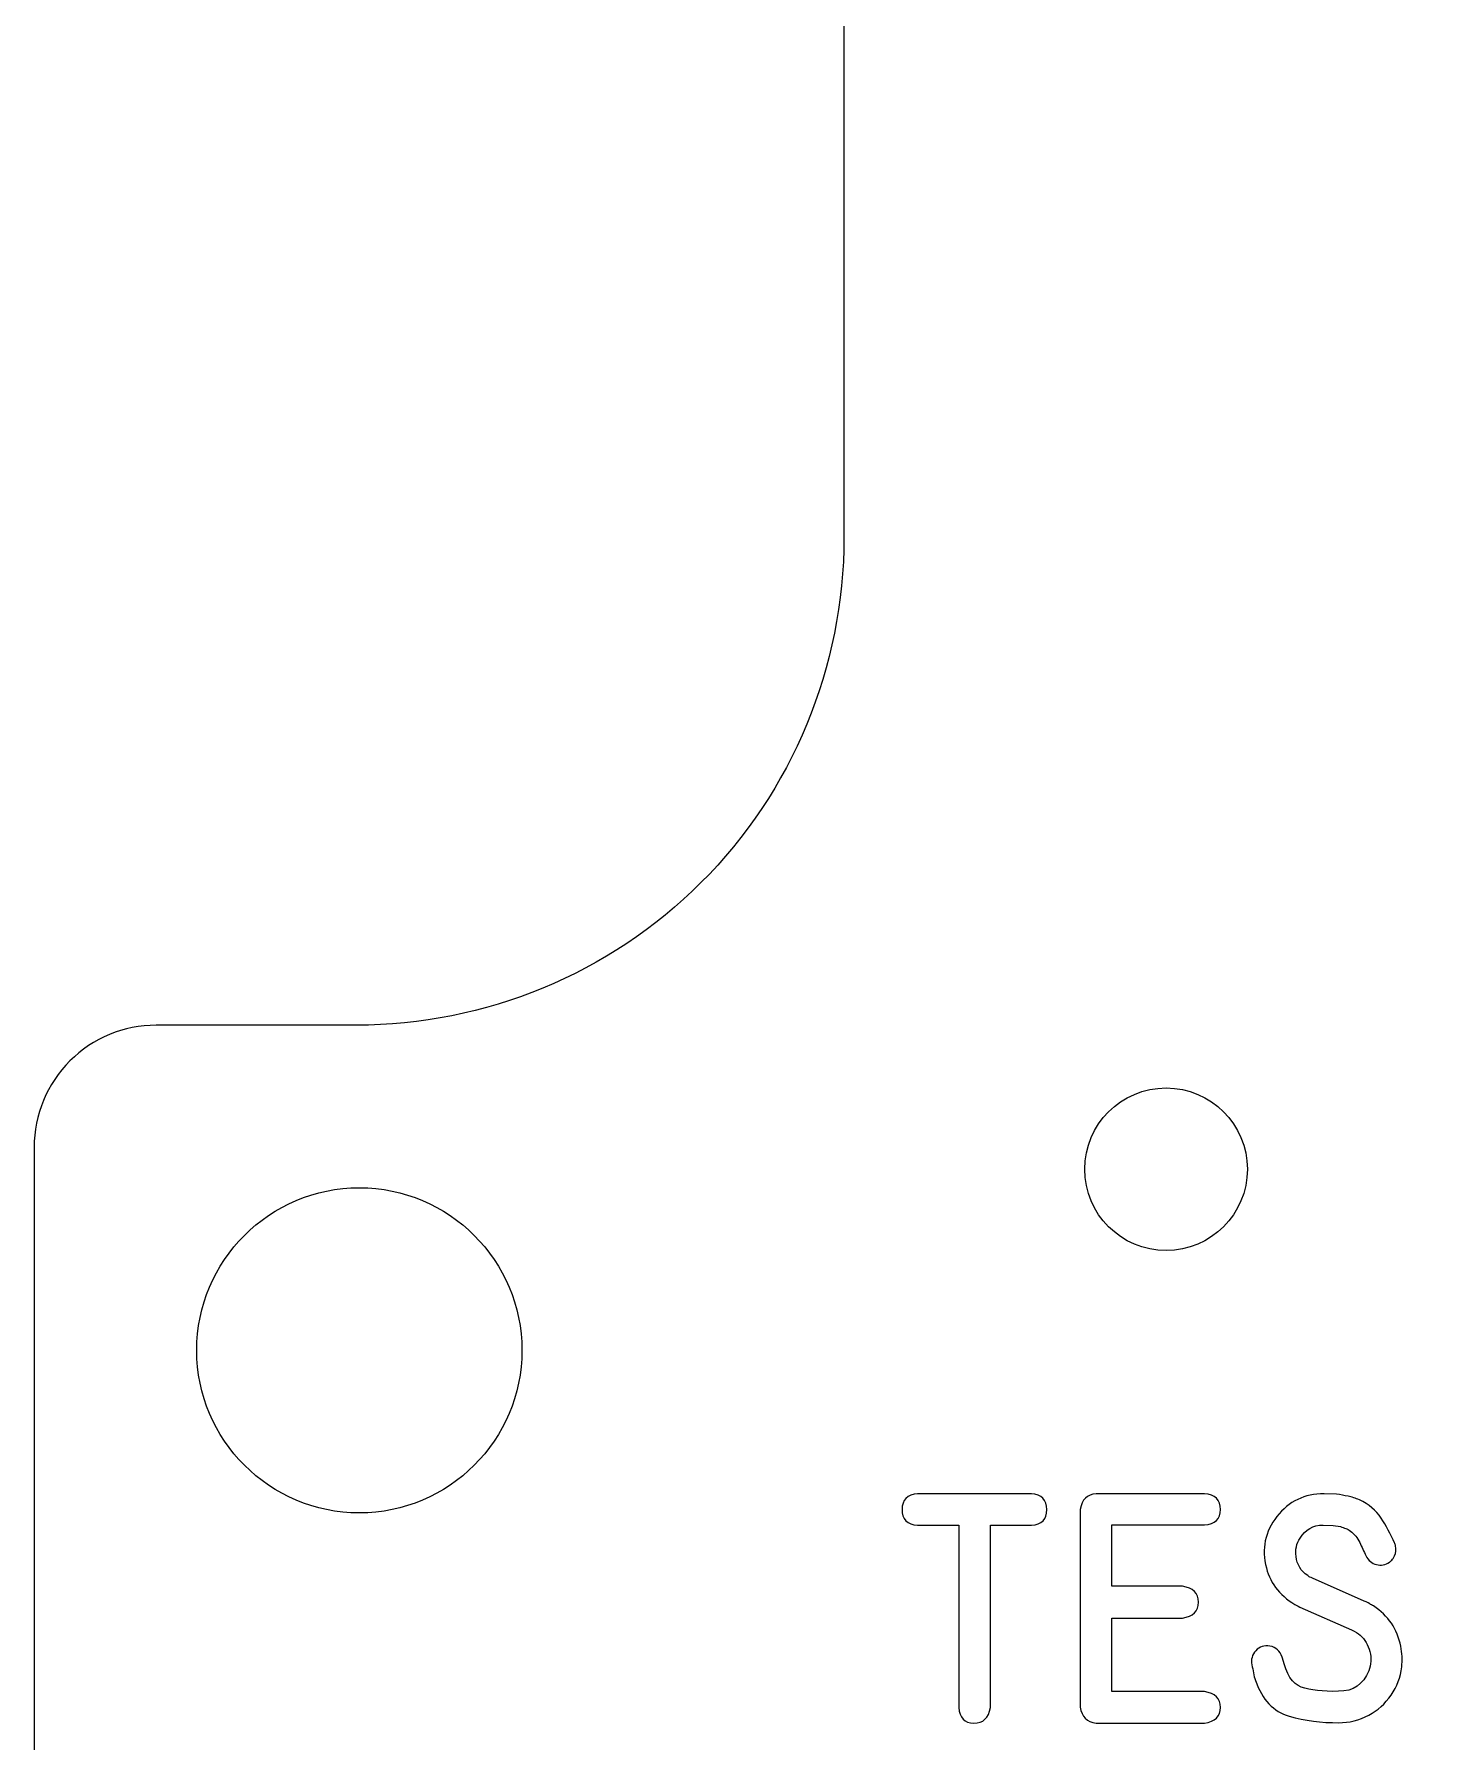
# Model space of a CAD drawing. Header units: millimetres. Extents: x -86 to 60, y -135 to 365.
# Drawn here: x -85.48 to -68.35, y 202.79 to 223.8 of the extents above; entities that cross this region are included whole.
import ezdxf

# ---------------------------------------------------------------- set-up
doc = ezdxf.new("R2010")
doc.units = ezdxf.units.MM
doc.header["$MEASUREMENT"] = 0
doc.layers.add('Cuts', color=7, linetype='Continuous', plot=False)
doc.layers.add('Engrave', color=7, linetype='Continuous')

msp = doc.modelspace()

# ---------------------------------------------------------------- linework, layer by layer
at = {"layer": 'Cuts', "color": 250, "lineweight": 9}
for centre, major_axis in [((-71.5502, 209.8347), (0, 1)), ((-81.4752, 207.6068), (0, 2))]:
    msp.add_ellipse(centre, major_axis=major_axis, ratio=1, dxfattribs=at)
msp.add_open_spline([(57.4748, 154.4568), (57.8729, 154.4566), (58.2545, 154.2982), (58.5358, 154.0166), (58.5358, 154.0166), (58.8172, 153.7349), (58.975, 153.3549), (58.9748, 152.9568), (58.9748, 152.9568), (58.9748, 152.9568), (58.9748, 148.9068), (58.9748, 148.9068), (58.9748, 148.9068), (58.9745, 148.5088), (58.8162, 148.1271), (58.5345, 147.8458), (58.5345, 147.8458), (58.2528, 147.5645), (57.8729, 147.4066), (57.4748, 147.4068), (57.4748, 147.4068), (57.4748, 147.4068), (50.5123, 147.4068), (50.5123, 147.4068), (50.5123, 147.4068), (50.1147, 147.4071), (49.7333, 147.2494), (49.452, 146.9685), (49.452, 146.9685), (49.1707, 146.6875), (49.0125, 146.3044), (49.0123, 145.9068), (49.0123, 145.9068), (49.0123, 145.9068), (49.0123, 129.4193), (49.0123, 129.4193), (49.0123, 129.4193), (49.012, 129.0213), (48.8537, 128.6396), (48.572, 128.3583), (48.572, 128.3583), (48.2903, 128.077), (47.9104, 127.9191), (47.5123, 127.9193), (47.5123, 127.9193), (47.5123, 127.9193), (-74.0127, 127.9193), (-74.0127, 127.9193), (-74.0127, 127.9193), (-74.4108, 127.9196), (-74.7925, 128.078), (-75.0738, 128.3596), (-75.0738, 128.3596), (-75.3551, 128.6413), (-75.513, 129.0213), (-75.5127, 129.4193), (-75.5127, 129.4193), (-75.5127, 129.4193), (-75.5127, 160.4568), (-75.5127, 160.4568), (-75.5127, 160.4568), (-75.5117, 162.0471), (-76.1425, 163.5727), (-77.2663, 164.6979), (-77.2663, 164.6979), (-78.3901, 165.8231), (-79.9224, 166.4558), (-81.5127, 166.4568), (-81.5127, 166.4568), (-81.5127, 166.4568), (-83.9752, 166.4568), (-83.9752, 166.4568), (-83.9752, 166.4568), (-84.3733, 166.4571), (-84.755, 166.6155), (-85.0363, 166.8971), (-85.0363, 166.8971), (-85.3176, 167.1788), (-85.4755, 167.5588), (-85.4752, 167.9568), (-85.4752, 167.9568), (-85.4752, 167.9568), (-85.4752, 210.1068), (-85.4752, 210.1068), (-85.4752, 210.1068), (-85.475, 210.5049), (-85.3166, 210.8866), (-85.0349, 211.1679), (-85.0349, 211.1679), (-84.7533, 211.4492), (-84.3733, 211.6071), (-83.9752, 211.6068), (-83.9752, 211.6068), (-83.9752, 211.6068), (-81.5127, 211.6068), (-81.5127, 211.6068), (-81.5127, 211.6068), (-79.9224, 211.6058), (-78.3969, 212.2366), (-77.2716, 213.3604), (-77.2716, 213.3604), (-76.1464, 214.4842), (-75.5137, 216.0166), (-75.5127, 217.6068), (-75.5127, 217.6068), (-75.5127, 217.6068), (-75.5127, 248.6443), (-75.5127, 248.6443), (-75.5127, 248.6443), (-75.5125, 249.0424), (-75.3541, 249.4241), (-75.0724, 249.7054), (-75.0724, 249.7054), (-74.7908, 249.9867), (-74.4108, 250.1446), (-74.0127, 250.1443), (-74.0127, 250.1443), (-74.0127, 250.1443), (47.5123, 250.1443), (47.5123, 250.1443), (47.5123, 250.1443), (47.9104, 250.1441), (48.292, 249.9857), (48.5733, 249.7041), (48.5733, 249.7041), (48.8547, 249.4224), (49.0125, 249.0424), (49.0123, 248.6443), (49.0123, 248.6443), (49.0123, 248.6443), (49.0123, 217.6068), (49.0123, 217.6068), (49.0123, 217.6068), (49.0113, 216.0166), (49.6421, 214.491), (50.7659, 213.3658), (50.7659, 213.3658), (51.8897, 212.2406), (53.422, 211.6079), (55.0123, 211.6068), (55.0123, 211.6068), (55.0123, 211.6068), (57.4748, 211.6068), (57.4748, 211.6068), (57.4748, 211.6068), (57.8729, 211.6066), (58.2545, 211.4482), (58.5358, 211.1666), (58.5358, 211.1666), (58.8172, 210.8849), (58.975, 210.5049), (58.9748, 210.1068), (58.9748, 210.1068), (58.9748, 210.1068), (58.9748, 167.9568), (58.9748, 167.9568), (58.9748, 167.9568), (58.9745, 167.5588), (58.8162, 167.1771), (58.5345, 166.8958), (58.5345, 166.8958), (58.2528, 166.6145), (57.8729, 166.4566), (57.4748, 166.4568), (57.4748, 166.4568), (57.4748, 166.4568), (55.0123, 166.4568), (55.0123, 166.4568), (55.0123, 166.4568), (53.422, 166.4579), (51.8964, 165.8271), (50.7712, 164.7033), (50.7712, 164.7033), (49.646, 163.5795), (49.0133, 162.0471), (49.0123, 160.4568), (49.0123, 160.4568), (49.0123, 160.4568), (49.0123, 155.9568), (49.0123, 155.9568), (49.0123, 155.9568), (49.012, 155.5593), (49.1697, 155.1779), (49.4507, 154.8966), (49.4507, 154.8966), (49.7316, 154.6153), (50.1147, 154.4571), (50.5123, 154.4568), (50.5123, 154.4568), (50.5123, 154.4568), (57.4748, 154.4568), (57.4748, 154.4568)], degree=3, knots=[0, 0, 0, 0, 0.0204082, 0.0204082, 0.0204082, 0.0204082, 0.0408163, 0.0408163, 0.0408163, 0.0408163, 0.0612245, 0.0612245, 0.0612245, 0.0612245, 0.0816327, 0.0816327, 0.0816327, 0.0816327, 0.1020408, 0.1020408, 0.1020408, 0.1020408, 0.122449, 0.122449, 0.122449, 0.122449, 0.1428571, 0.1428571, 0.1428571, 0.1428571, 0.1632653, 0.1632653, 0.1632653, 0.1632653, 0.1836735, 0.1836735, 0.1836735, 0.1836735, 0.2040816, 0.2040816, 0.2040816, 0.2040816, 0.2244898, 0.2244898, 0.2244898, 0.2244898, 0.244898, 0.244898, 0.244898, 0.244898, 0.2653061, 0.2653061, 0.2653061, 0.2653061, 0.2857143, 0.2857143, 0.2857143, 0.2857143, 0.3061224, 0.3061224, 0.3061224, 0.3061224, 0.3265306, 0.3265306, 0.3265306, 0.3265306, 0.3469388, 0.3469388, 0.3469388, 0.3469388, 0.3673469, 0.3673469, 0.3673469, 0.3673469, 0.3877551, 0.3877551, 0.3877551, 0.3877551, 0.4081633, 0.4081633, 0.4081633, 0.4081633, 0.4285714, 0.4285714, 0.4285714, 0.4285714, 0.4489796, 0.4489796, 0.4489796, 0.4489796, 0.4693878, 0.4693878, 0.4693878, 0.4693878, 0.4897959, 0.4897959, 0.4897959, 0.4897959, 0.5102041, 0.5102041, 0.5102041, 0.5102041, 0.5306122, 0.5306122, 0.5306122, 0.5306122, 0.5510204, 0.5510204, 0.5510204, 0.5510204, 0.5714286, 0.5714286, 0.5714286, 0.5714286, 0.5918367, 0.5918367, 0.5918367, 0.5918367, 0.6122449, 0.6122449, 0.6122449, 0.6122449, 0.6326531, 0.6326531, 0.6326531, 0.6326531, 0.6530612, 0.6530612, 0.6530612, 0.6530612, 0.6734694, 0.6734694, 0.6734694, 0.6734694, 0.6938776, 0.6938776, 0.6938776, 0.6938776, 0.7142857, 0.7142857, 0.7142857, 0.7142857, 0.7346939, 0.7346939, 0.7346939, 0.7346939, 0.755102, 0.755102, 0.755102, 0.755102, 0.7755102, 0.7755102, 0.7755102, 0.7755102, 0.7959184, 0.7959184, 0.7959184, 0.7959184, 0.8163265, 0.8163265, 0.8163265, 0.8163265, 0.8367347, 0.8367347, 0.8367347, 0.8367347, 0.8571429, 0.8571429, 0.8571429, 0.8571429, 0.877551, 0.877551, 0.877551, 0.877551, 0.8979592, 0.8979592, 0.8979592, 0.8979592, 0.9183673, 0.9183673, 0.9183673, 0.9183673, 0.9387755, 0.9387755, 0.9387755, 0.9387755, 0.9591837, 0.9591837, 0.9591837, 0.9591837, 1, 1, 1, 1], dxfattribs=at)
at = {"layer": 'Engrave', "color": 240, "lineweight": 9}
for points, knots in [([(-74.1005, 203.2134), (-74.1005, 203.2134), (-74.1005, 205.4542), (-74.1005, 205.4542), (-74.1005, 205.4542), (-74.1005, 205.4542), (-74.6061, 205.4542), (-74.6061, 205.4542), (-74.6061, 205.4542), (-74.7346, 205.4641), (-74.799, 205.529), (-74.7985, 205.6475), (-74.7985, 205.6475), (-74.7981, 205.7665), (-74.7336, 205.8319), (-74.6061, 205.8427), (-74.6061, 205.8427), (-74.6061, 205.8427), (-73.2073, 205.8427), (-73.2073, 205.8427), (-73.2073, 205.8427), (-73.0808, 205.8328), (-73.0168, 205.7674), (-73.0163, 205.6475), (-73.0163, 205.6475), (-73.0158, 205.528), (-73.0798, 205.4631), (-73.2073, 205.4542), (-73.2073, 205.4542), (-73.2073, 205.4542), (-73.7115, 205.4542), (-73.7115, 205.4542), (-73.7115, 205.4542), (-73.7115, 205.4542), (-73.7115, 203.2134), (-73.7115, 203.2134), (-73.7115, 203.2134), (-73.7327, 203.0831), (-73.8004, 203.0186), (-73.9152, 203.0205), (-73.9152, 203.0205), (-74.0295, 203.0224), (-74.0911, 203.0868), (-74.1005, 203.2134)], [0, 0, 0, 0, 0.0833333, 0.0833333, 0.0833333, 0.0833333, 0.1666667, 0.1666667, 0.1666667, 0.1666667, 0.25, 0.25, 0.25, 0.25, 0.3333333, 0.3333333, 0.3333333, 0.3333333, 0.4166667, 0.4166667, 0.4166667, 0.4166667, 0.5, 0.5, 0.5, 0.5, 0.5833333, 0.5833333, 0.5833333, 0.5833333, 0.6666667, 0.6666667, 0.6666667, 0.6666667, 0.75, 0.75, 0.75, 0.75, 0.8333333, 0.8333333, 0.8333333, 0.8333333, 1, 1, 1, 1]), ([(-71.0756, 205.4584), (-71.0756, 205.4584), (-72.2181, 205.4584), (-72.2181, 205.4584), (-72.2181, 205.4584), (-72.2181, 205.4584), (-72.2181, 204.7044), (-72.2181, 204.7044), (-72.2181, 204.7044), (-72.2181, 204.7044), (-71.347, 204.7044), (-71.347, 204.7044), (-71.347, 204.7044), (-71.2167, 204.6851), (-71.1518, 204.6197), (-71.1522, 204.5083), (-71.1522, 204.5083), (-71.1527, 204.3963), (-71.2176, 204.3314), (-71.347, 204.3131), (-71.347, 204.3131), (-71.347, 204.3131), (-72.2181, 204.3131), (-72.2181, 204.3131), (-72.2181, 204.3131), (-72.2181, 204.3131), (-72.2181, 203.4076), (-72.2181, 203.4076), (-72.2181, 203.4076), (-72.2181, 203.4076), (-71.0756, 203.4076), (-71.0756, 203.4076), (-71.0756, 203.4076), (-70.9462, 203.3883), (-70.8813, 203.3239), (-70.8813, 203.2134), (-70.8813, 203.2134), (-70.8813, 203.1033), (-70.9462, 203.0388), (-71.0756, 203.0205), (-71.0756, 203.0205), (-71.0756, 203.0205), (-72.4095, 203.0205), (-72.4095, 203.0205), (-72.4095, 203.0205), (-72.5243, 203.0351), (-72.5897, 203.1005), (-72.6052, 203.2162), (-72.6052, 203.2162), (-72.6052, 203.2162), (-72.6052, 205.6498), (-72.6052, 205.6498), (-72.6052, 205.6498), (-72.5878, 205.7712), (-72.5224, 205.8352), (-72.4095, 205.8427), (-72.4095, 205.8427), (-72.4095, 205.8427), (-71.0756, 205.8427), (-71.0756, 205.8427), (-71.0756, 205.8427), (-70.9462, 205.8328), (-70.8813, 205.7679), (-70.8818, 205.6489), (-70.8818, 205.6489), (-70.8822, 205.5299), (-70.9472, 205.4664), (-71.0756, 205.4584)], [0, 0, 0, 0, 0.0555556, 0.0555556, 0.0555556, 0.0555556, 0.1111111, 0.1111111, 0.1111111, 0.1111111, 0.1666667, 0.1666667, 0.1666667, 0.1666667, 0.2222222, 0.2222222, 0.2222222, 0.2222222, 0.2777778, 0.2777778, 0.2777778, 0.2777778, 0.3333333, 0.3333333, 0.3333333, 0.3333333, 0.3888889, 0.3888889, 0.3888889, 0.3888889, 0.4444444, 0.4444444, 0.4444444, 0.4444444, 0.5, 0.5, 0.5, 0.5, 0.5555556, 0.5555556, 0.5555556, 0.5555556, 0.6111111, 0.6111111, 0.6111111, 0.6111111, 0.6666667, 0.6666667, 0.6666667, 0.6666667, 0.7222222, 0.7222222, 0.7222222, 0.7222222, 0.7777778, 0.7777778, 0.7777778, 0.7777778, 0.8333333, 0.8333333, 0.8333333, 0.8333333, 0.8888889, 0.8888889, 0.8888889, 0.8888889, 1, 1, 1, 1]), ([(-69.1122, 204.5224), (-69.1122, 204.5224), (-69.0901, 204.513), (-69.0901, 204.513), (-69.0901, 204.513), (-69.0901, 204.513), (-69.0652, 204.5007), (-69.0652, 204.5007), (-69.0652, 204.5007), (-69.0652, 204.5007), (-69.0431, 204.488), (-69.0431, 204.488), (-69.0431, 204.488), (-69.037, 204.4833), (-69.0294, 204.4791), (-69.0219, 204.4749), (-69.0219, 204.4749), (-69.0139, 204.4711), (-69.0064, 204.4664), (-68.9989, 204.4622), (-68.9989, 204.4622), (-68.8173, 204.3427), (-68.7044, 204.1771), (-68.6616, 203.9659), (-68.6616, 203.9659), (-68.6452, 203.8832), (-68.6414, 203.798), (-68.6503, 203.711), (-68.6503, 203.711), (-68.6654, 203.5859), (-68.7091, 203.4706), (-68.782, 203.3643), (-68.782, 203.3643), (-68.8549, 203.258), (-68.9467, 203.1762), (-69.0567, 203.1183), (-69.0567, 203.1183), (-69.1753, 203.0558), (-69.298, 203.0247), (-69.425, 203.0247), (-69.425, 203.0247), (-69.6381, 203.0247), (-69.8413, 203.052), (-70.0356, 203.1066), (-70.0356, 203.1066), (-70.2294, 203.1611), (-70.3676, 203.3074), (-70.45, 203.5454), (-70.45, 203.5454), (-70.4612, 203.576), (-70.4692, 203.607), (-70.4749, 203.639), (-70.4749, 203.639), (-70.4805, 203.6715), (-70.4871, 203.7035), (-70.4942, 203.7359), (-70.4942, 203.7359), (-70.5078, 203.8018), (-70.4918, 203.8601), (-70.4452, 203.9109), (-70.4452, 203.9109), (-70.3992, 203.9612), (-70.3413, 203.9805), (-70.2726, 203.9688), (-70.2726, 203.9688), (-70.1997, 203.9537), (-70.1494, 203.909), (-70.1207, 203.8338), (-70.1207, 203.8338), (-70.1207, 203.8338), (-70.1165, 203.8211), (-70.1165, 203.8211), (-70.1165, 203.8211), (-70.0727, 203.6216), (-69.9956, 203.5026), (-69.886, 203.4641), (-69.886, 203.4641), (-69.7759, 203.4255), (-69.6235, 203.4081), (-69.4278, 203.4118), (-69.4278, 203.4118), (-69.2477, 203.4118), (-69.124, 203.4965), (-69.0567, 203.6654), (-69.0567, 203.6654), (-69.0276, 203.7406), (-69.0229, 203.8192), (-69.0431, 203.9006), (-69.0431, 203.9006), (-69.0633, 203.9815), (-69.1033, 204.0497), (-69.163, 204.1038), (-69.163, 204.1038), (-69.1898, 204.1268), (-69.2246, 204.148), (-69.2679, 204.1682), (-69.2679, 204.1682), (-69.2679, 204.1682), (-69.9057, 204.4481), (-69.9057, 204.4481), (-69.9057, 204.4481), (-69.9057, 204.4481), (-69.9264, 204.4594), (-69.9264, 204.4594), (-69.9264, 204.4594), (-70.1353, 204.5694), (-70.2646, 204.726), (-70.315, 204.9292), (-70.315, 204.9292), (-70.3766, 205.1644), (-70.3338, 205.3752), (-70.1861, 205.5624), (-70.1861, 205.5624), (-70.0389, 205.7491), (-69.8451, 205.8427), (-69.6056, 205.8427), (-69.6056, 205.8427), (-69.6056, 205.8427), (-69.4537, 205.8385), (-69.4537, 205.8385), (-69.4537, 205.8385), (-69.4043, 205.8295), (-69.3563, 205.8206), (-69.3107, 205.8117), (-69.3107, 205.8117), (-69.2646, 205.8032), (-69.2181, 205.7881), (-69.1715, 205.767), (-69.1715, 205.767), (-69.0558, 205.7129), (-68.9669, 205.6381), (-68.9053, 205.5435), (-68.9053, 205.5435), (-68.8437, 205.449), (-68.7881, 205.3465), (-68.7388, 205.2364), (-68.7388, 205.2364), (-68.7341, 205.226), (-68.7298, 205.2143), (-68.7261, 205.2006), (-68.7261, 205.2006), (-68.7162, 205.1555), (-68.7209, 205.1146), (-68.7402, 205.0779), (-68.7402, 205.0779), (-68.751, 205.0548), (-68.7627, 205.0374), (-68.7745, 205.0257), (-68.7745, 205.0257), (-68.7863, 205.0134), (-68.7961, 205.0054), (-68.8032, 205.0007), (-68.8032, 205.0007), (-68.8512, 204.9669), (-68.9034, 204.9565), (-68.9603, 204.9706), (-68.9603, 204.9706), (-69.0177, 204.9833), (-69.061, 205.02), (-69.0915, 205.0807), (-69.0915, 205.0807), (-69.1155, 205.1339), (-69.1409, 205.1884), (-69.1677, 205.2439), (-69.1677, 205.2439), (-69.195, 205.2994), (-69.2331, 205.3455), (-69.2816, 205.3827), (-69.2816, 205.3827), (-69.3018, 205.3973), (-69.3215, 205.4081), (-69.3404, 205.4147), (-69.3404, 205.4147), (-69.3592, 205.4217), (-69.3799, 205.4292), (-69.4029, 205.4377), (-69.4029, 205.4377), (-69.4029, 205.4377), (-69.4923, 205.4528), (-69.4923, 205.4528), (-69.4923, 205.4528), (-69.4923, 205.4528), (-69.6193, 205.457), (-69.6193, 205.457), (-69.6193, 205.457), (-69.7425, 205.4551), (-69.8366, 205.402), (-69.9015, 205.2971), (-69.9015, 205.2971), (-69.9457, 205.2298), (-69.9622, 205.155), (-69.9514, 205.0722), (-69.9514, 205.0722), (-69.9387, 204.9706), (-69.8907, 204.8916), (-69.8079, 204.8352), (-69.8079, 204.8352), (-69.8041, 204.8328), (-69.8004, 204.8295), (-69.7957, 204.8262), (-69.7957, 204.8262), (-69.791, 204.8234), (-69.7858, 204.8201), (-69.7806, 204.8173), (-69.7806, 204.8173), (-69.7806, 204.8173), (-69.7651, 204.8107), (-69.7651, 204.8107), (-69.7651, 204.8107), (-69.7651, 204.8107), (-69.7486, 204.8037), (-69.7486, 204.8037), (-69.7486, 204.8037), (-69.7486, 204.8037), (-69.1122, 204.5224), (-69.1122, 204.5224)], [0, 0, 0, 0, 0.0181818, 0.0181818, 0.0181818, 0.0181818, 0.0363636, 0.0363636, 0.0363636, 0.0363636, 0.0545455, 0.0545455, 0.0545455, 0.0545455, 0.0727273, 0.0727273, 0.0727273, 0.0727273, 0.0909091, 0.0909091, 0.0909091, 0.0909091, 0.1090909, 0.1090909, 0.1090909, 0.1090909, 0.1272727, 0.1272727, 0.1272727, 0.1272727, 0.1454545, 0.1454545, 0.1454545, 0.1454545, 0.1636364, 0.1636364, 0.1636364, 0.1636364, 0.1818182, 0.1818182, 0.1818182, 0.1818182, 0.2, 0.2, 0.2, 0.2, 0.2181818, 0.2181818, 0.2181818, 0.2181818, 0.2363636, 0.2363636, 0.2363636, 0.2363636, 0.2545455, 0.2545455, 0.2545455, 0.2545455, 0.2727273, 0.2727273, 0.2727273, 0.2727273, 0.2909091, 0.2909091, 0.2909091, 0.2909091, 0.3090909, 0.3090909, 0.3090909, 0.3090909, 0.3272727, 0.3272727, 0.3272727, 0.3272727, 0.3454545, 0.3454545, 0.3454545, 0.3454545, 0.3636364, 0.3636364, 0.3636364, 0.3636364, 0.3818182, 0.3818182, 0.3818182, 0.3818182, 0.4, 0.4, 0.4, 0.4, 0.4181818, 0.4181818, 0.4181818, 0.4181818, 0.4363636, 0.4363636, 0.4363636, 0.4363636, 0.4545455, 0.4545455, 0.4545455, 0.4545455, 0.4727273, 0.4727273, 0.4727273, 0.4727273, 0.4909091, 0.4909091, 0.4909091, 0.4909091, 0.5090909, 0.5090909, 0.5090909, 0.5090909, 0.5272727, 0.5272727, 0.5272727, 0.5272727, 0.5454545, 0.5454545, 0.5454545, 0.5454545, 0.5636364, 0.5636364, 0.5636364, 0.5636364, 0.5818182, 0.5818182, 0.5818182, 0.5818182, 0.6, 0.6, 0.6, 0.6, 0.6181818, 0.6181818, 0.6181818, 0.6181818, 0.6363636, 0.6363636, 0.6363636, 0.6363636, 0.6545455, 0.6545455, 0.6545455, 0.6545455, 0.6727273, 0.6727273, 0.6727273, 0.6727273, 0.6909091, 0.6909091, 0.6909091, 0.6909091, 0.7090909, 0.7090909, 0.7090909, 0.7090909, 0.7272727, 0.7272727, 0.7272727, 0.7272727, 0.7454545, 0.7454545, 0.7454545, 0.7454545, 0.7636364, 0.7636364, 0.7636364, 0.7636364, 0.7818182, 0.7818182, 0.7818182, 0.7818182, 0.8, 0.8, 0.8, 0.8, 0.8181818, 0.8181818, 0.8181818, 0.8181818, 0.8363636, 0.8363636, 0.8363636, 0.8363636, 0.8545455, 0.8545455, 0.8545455, 0.8545455, 0.8727273, 0.8727273, 0.8727273, 0.8727273, 0.8909091, 0.8909091, 0.8909091, 0.8909091, 0.9090909, 0.9090909, 0.9090909, 0.9090909, 0.9272727, 0.9272727, 0.9272727, 0.9272727, 0.9454545, 0.9454545, 0.9454545, 0.9454545, 0.9636364, 0.9636364, 0.9636364, 0.9636364, 1, 1, 1, 1])]:
    msp.add_open_spline(points, degree=3, knots=knots, dxfattribs=at)

doc.saveas('drawing.dxf')
